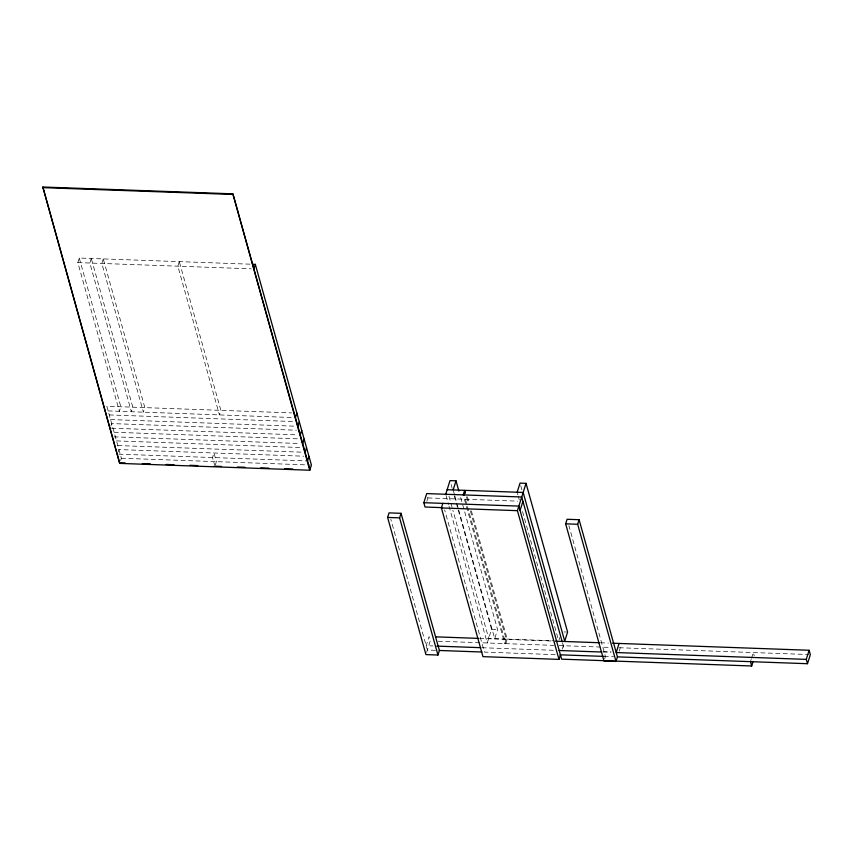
<?xml version="1.0" encoding="UTF-8"?>
<svg xmlns="http://www.w3.org/2000/svg" width="853" height="853" viewBox="0 0 853 853"><rect width="100%" height="100%" fill="white"/><g stroke="black" fill="none" stroke-linecap="round" stroke-linejoin="round"><path stroke-width="0.64" stroke-dasharray="4.26 3.2" d="M79.265 258.043L120.827 406.764L119.399 411.317L77.826 262.596L79.265 258.043L250.068 264.174M110.954 425.86L111.668 423.578L296.396 430.221M118.215 451.845L118.93 449.574L303.7 456.206M120.636 460.513L121.35 458.232L106.828 406.252L291.63 412.895M215.297 465.066L216.374 461.654L213.954 452.986L212.525 457.539L214.593 464.97M426.831 501.34L427.907 497.917L427.001 494.676M426.66 652.321L430.253 640.944L429.038 636.615L426.169 645.721L432.812 645.956M458.253 510.094L491.573 629.333L487.266 642.991L448.923 505.808M460.673 497.491L497.576 629.546L494.708 638.652L458.871 510.446M470.376 510.862L506.213 639.068L504.773 643.62L463.925 497.47M471.378 510.894L507.204 639.1L505.776 643.652L464.928 497.502M559.078 639.814L559.803 637.532M562.212 649.133L564.004 643.45M604.713 658.719L605.427 656.447L568.887 525.693M619.225 651.191L620.302 647.768M750.459 661.661L751.184 659.38M751.536 658.239L753.338 652.556L754.244 655.797M77.826 262.596L251.251 268.823M108.043 410.901L292.814 417.543M109.248 414.921L293.976 421.553M110.474 419.569L295.202 426.201M111.562 428.185L297.622 434.87M114.089 432.247L298.817 438.879M113.982 436.843L300.043 443.528M116.509 440.905L301.248 447.548M117.735 445.554L302.463 452.197M118.812 454.169L307.549 460.951M121.35 458.232L310.087 465.013M427.907 497.917L517.654 501.148M491.573 629.333L497.576 629.546M563.993 631.934L566.392 632.02M506.213 639.068L488.705 638.439L452.868 510.233M507.204 639.1L552.957 640.742M479.546 638.428L552.637 641.051M600.48 642.767L608.456 643.055M438.229 641.232L553.853 645.38M559.163 645.572L609.799 647.395M619.107 647.726L809.017 654.55M603.039 651.436L611.015 651.724M481.988 647.726L555.09 650.349M602.932 652.065L610.908 652.353M435.361 650.338L427.385 650.05L390.834 519.296M555.175 654.646L484.397 652.097L444.626 509.785M604.137 656.405L613.574 656.735M520.746 485.688L522.175 490.816M562.575 643.162L564.196 648.973M517.153 492.234L517.878 494.804M518.229 496.083L519.306 499.922M522.526 511.469L558.363 639.675M467.433 496.798L468.873 501.927M466.431 496.755L467.87 501.884M453.497 491.221L454.574 495.06M454.937 496.339L458.519 509.166M451.088 484.461L452.165 488.3M454.308 495.998L457.89 508.814M448.934 496.126L452.516 508.953M446.066 495.55L448.571 504.528M91.271 258.47L89.832 263.023L131.394 411.743L132.833 407.19L91.271 258.47M103.266 258.907L101.838 263.46L143.4 412.18L144.839 407.617L103.266 258.907M179.29 261.636L177.851 266.189L219.424 414.91L220.852 410.357L179.29 261.636"/><path stroke-width="1.28" d="M252.691 264.27L255.314 264.366L311.398 465.066L309.778 470.227L119.729 463.392L42.842 187.01L232.89 193.844L309.97 469.619M119.729 463.392L42.842 187.01M309.778 470.227L232.89 193.844M253.874 268.919L255.314 264.366M295.437 417.639L296.876 413.087M297.857 426.297L299.296 421.745M300.277 434.966L301.717 430.413M302.698 443.624L304.137 439.071M305.118 452.293L306.558 447.74M307.549 460.951L308.978 456.398M387.614 517.44L389.043 512.877L401.049 513.314L439.38 650.476L437.952 655.029L425.946 654.603L387.614 517.44L399.609 517.867L437.952 655.029M399.609 517.867L401.049 513.314M442.195 507.642L425.039 507.023L423.824 502.694L426.703 493.588L521.727 497L562.212 641.872M560.41 654.827L558.982 659.38L482.958 656.65L441.396 507.93L442.835 503.377M445.703 494.271L450.011 480.612L456.014 480.825L458.882 491.083M453.146 489.931L456.014 480.825M463.211 494.9L464.64 490.347L447.143 489.718M464.203 494.943L465.642 490.379L523.156 492.448L564.718 641.168L567.597 632.062L526.034 483.342L520.031 483.129L517.153 492.234M558.982 659.38L517.419 510.67L526.034 483.342M520.063 510.446L522.932 501.34M565.656 523.838L567.096 519.274L579.091 519.712L617.433 656.874L615.994 661.427L603.988 661L565.656 523.838L577.662 524.264L615.994 661.427M577.662 524.264L579.091 519.712M619.086 643.439L616.218 652.545L806.266 659.38L807.482 663.709L617.433 656.874M423.824 502.694L518.848 506.106L561.626 659.156L751.674 665.99L753.114 661.438M806.266 659.38L809.134 650.263L612.443 643.205M807.482 663.709L810.35 654.603L809.134 650.263M42.65 187.617L232.698 194.441M119.921 462.784L125.231 462.976M142.355 463.595L150.277 463.883M166.111 464.448L174.033 464.736M189.867 465.301L197.789 465.589M214.274 466.175L221.545 466.442M237.379 467.007L244.843 467.273M260.794 467.849L268.77 468.137M284.71 468.713L292.814 469.001M441.396 507.93L517.419 510.67M435.691 636.85L478.213 638.375M555.303 641.147L599.158 642.725M436.8 646.105L480.665 647.672M559.067 650.498L601.6 652.023M439.338 650.476L481.87 652.012M560.282 654.827L604.137 656.405M750.459 661.661L751.674 665.99M464.64 490.347L465.365 492.917"/></g></svg>
